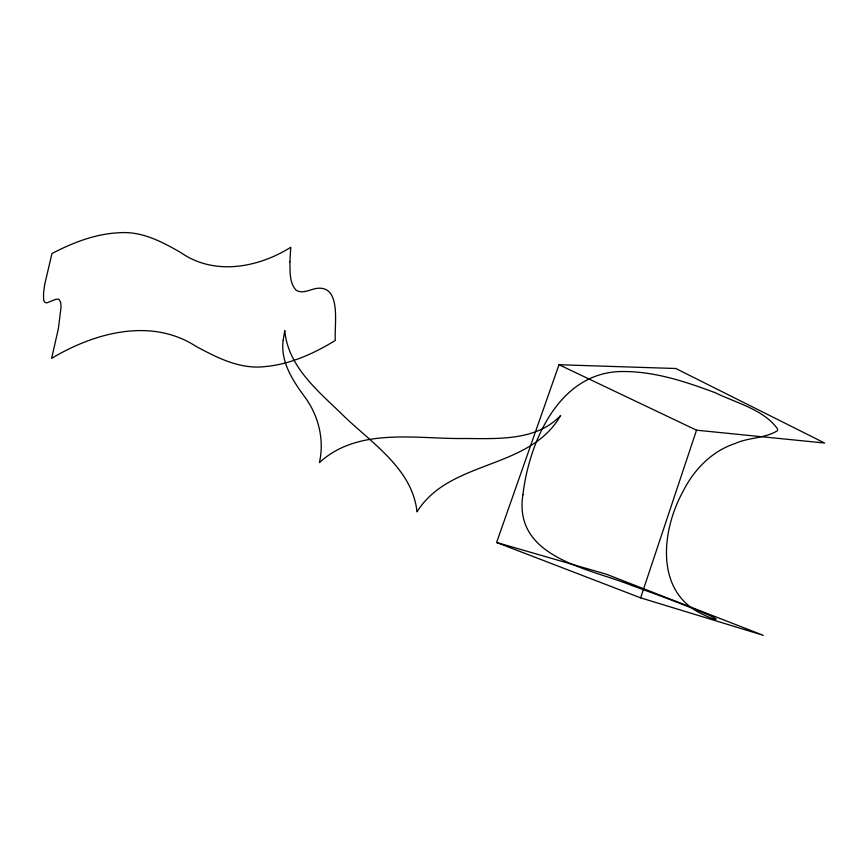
<?xml version="1.0" encoding="UTF-8"?>
<svg xmlns="http://www.w3.org/2000/svg" width="868" height="868" viewBox="0 0 868 868"><rect width="100%" height="100%" fill="white"/><g stroke="black" fill="none" stroke-linecap="round" stroke-linejoin="round"><path stroke-width="1.3" d="M640.627 597.846L696.527 430.192L824.6 443.027L675.825 368.509L559.014 364.734L496.604 542.478L640.627 597.846L763.276 635.311L606.309 574.204L496.604 542.478M559.014 364.734L696.527 430.192M289.89 261.821C290.227 271.337 289.098 282.849 296.227 290.27C302.693 294.209 310.158 289.38 316.798 288.382C342.155 285.16 334.006 325.641 335.341 340.43C313.88 353.58 290.151 364.365 264.805 366.621C240.045 369.518 217.195 357.735 196.103 346.419C151.108 317.178 94.341 332.726 51.624 358.375L58.373 328.636L61.075 306.881L60.695 302.465L58.872 299.286L56.181 299.178L46.666 302.932L44.518 302.118L43.595 299.644L43.541 293.178L44.767 284.151L51.971 253.543C73.14 242.443 96.185 233.568 120.305 232.689C142.298 231.289 162.273 241.933 180.718 252.523C214.125 275.97 258.143 267.789 290.769 247.282L289.89 261.821M283.163 340.386C280.288 361.934 292.972 380.868 305.059 397.338C318.686 415.978 324.491 439.935 319.413 462.611C358.126 426.904 416.097 439.11 463.859 438.514C496.691 438.557 535.979 441.486 560.641 415.501C529.306 470.391 449.711 459.215 417.009 511.87C412.289 467.526 369.312 441.747 340.581 412.821C316.82 390.058 287.699 365.569 284.769 330.469L283.163 340.386M522.916 494.641C513.053 557.733 588.569 568.149 631.21 585.271C656.338 594.352 681.445 603.542 706.075 613.915C724.52 621.738 713.68 619.947 704.078 614.967C654.353 593.419 661.177 530.695 683.138 491.234C693.923 469.642 711.934 451.089 735.229 443.472C748.585 437.342 764.816 438.503 777.272 430.821L777.739 429.215C764.198 409.663 736.086 402.947 715.492 392.824C685.677 381.649 654.58 371.309 622.389 371.515C559.556 371.645 529.296 441.204 522.916 494.641"/></g></svg>
